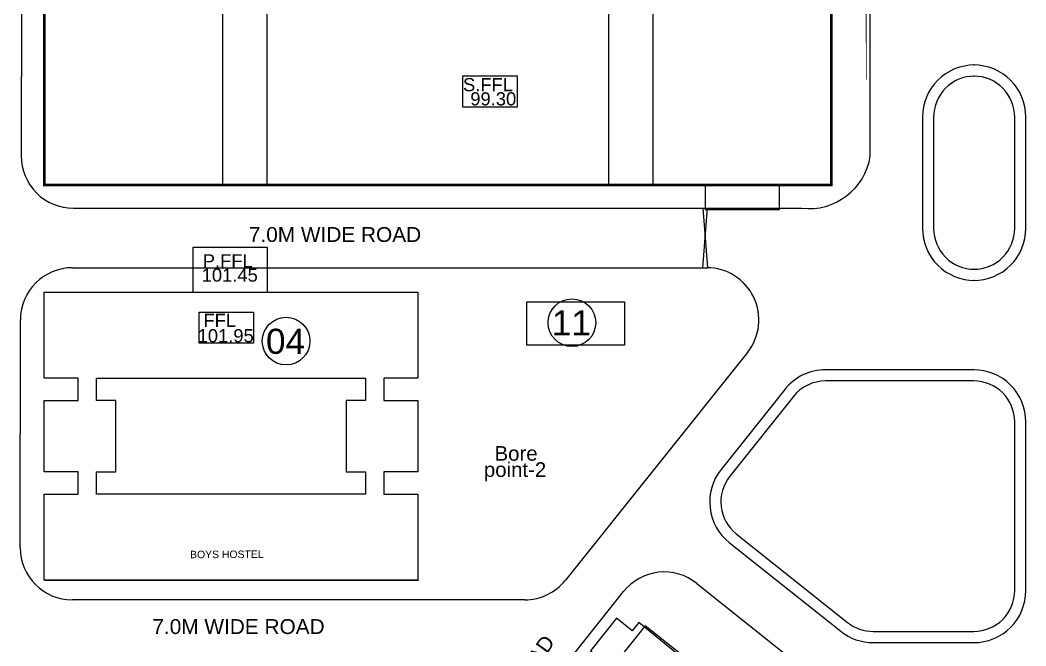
# Model space of a CAD drawing. Extents: x 7897917 to 8423973, y -6487334 to -6173396.
# Drawn here: x 8098072 to 8106323, y -6357741 to -6352604 of the extents above; entities that cross this region are included whole.
import ezdxf
from ezdxf.enums import TextEntityAlignment as Align

# ---------------------------------------------------------------- set-up
doc = ezdxf.new("R2010")
doc.units = 0
doc.header["$LTSCALE"] = 600
doc.header["$MEASUREMENT"] = 0
doc.linetypes.add('CONTINUA', pattern=[0])
doc.linetypes.add('DASHED', pattern=[0.75, 0.5, -0.25])
doc.layers.add('TITLE', color=7, linetype='CONTINUOUS')
doc.styles.add('AR', font='arial.ttf')
doc.styles.add('ari', font='arial.ttf')
doc.styles.add('ARIAL', font='arial.ttf')

# ---------------------------------------------------------------- blocks, each defined once
blk = doc.blocks.new('A$C67844AE1')
at = {"layer": 'TITLE', "color": 8, "lineweight": 0}
for p, q in [((-20360.8, -7025.2, 6), (-20366.8, -12297.8, 6)), ((-13476.4, -12298.3, 6), (-13476.4, -7026.1, 6)), ((-19943.6, -12721.4, 6), (-14034.1, -12721.4, 6)), ((-19950.4, -13205, 6), (-14803.6, -13205, 6)), ((-20375.7, -15478, 6), (-20373.5, -13627.6, 6)), ((-14472.9, -13892.1, 6), (-15949.6, -15742, 6)), ((-14883.9, -15767.4, 6), (-13980.2, -16487.4, 6)), ((-16280.3, -15901.2, 6), (-19952.5, -15901.2, 6)), ((-16236.1, -16785.7, 6), (-15478.6, -15834.7, 6))]:
    blk.add_line(p, q, dxfattribs=at)
at = {"layer": 'TITLE', "color": 8}
blk.add_line((-15048.1, -13205, 6), (-14798.3, -13205, 6), dxfattribs=at)
at = {"layer": 'TITLE', "color": 8, "const_width": 6.04}
blk.add_lwpolyline([(-14124.7, -6602.5), (-13519.9, -6602.9), (-13508.8, -11679.2)], dxfattribs=at)
at = {"layer": 'TITLE', "color": 8, "ltscale": 1.5, "elevation": 6}
for points in [[(-13792.3, -9468.3), (-13792.3, -12532.8), (-15238.3, -12532.8), (-15238.3, -9468.3)], [(-15601, -11050.6), (-15601, -12532.8), (-18370.8, -12532.8), (-18370.8, -11050.6)], [(-18733.5, -9468.3), (-18733.5, -12532.8), (-20179.5, -12532.8), (-20179.5, -9468.3)]]:
    blk.add_lwpolyline(points, dxfattribs=at)
at = {"layer": 'TITLE', "color": 8, "linetype": 'DASHED', "lineweight": 0, "ltscale": 8, "const_width": 21.2, "flags": 128}
blk.add_lwpolyline([(-20179.5, -12532.8), (-20179.5, -10946.9), (-18733.5, -10946.9), (-18733.5, -11050.5), (-15238.3, -11050.5), (-15238.3, -10946.9), (-13792.3, -10946.9), (-13792.3, -12532.8), (-20179.5, -12532.8)], dxfattribs=at)
at = {"layer": 'TITLE', "color": 8, "lineweight": 0, "elevation": 6}
for points in [[(-12213.6, -11982.1, 0.414214), (-12636.8, -11559), (-12630.1, -11559, 0.414214), (-13053.3, -11982.1), (-13053.3, -12885.2, 0.414214), (-12630.1, -13308.3), (-12636.8, -13308.3, 0.414214), (-12213.6, -12885.2)], [(-12304.3, -11982.1, 0.414214), (-12636.8, -11649.6), (-12630.1, -11649.6, 0.414214), (-12962.6, -11982.1), (-12962.6, -12885.2, 0.414214), (-12630.1, -13217.6), (-12636.8, -13217.6, 0.414214), (-12304.3, -12885.2)], [(-12213.6, -14456.9, 0.414214), (-12636.8, -14033.7), (-13839.9, -14033.7, 0.228383), (-14170.9, -14193.2), (-14687.6, -14841.8, 0.414214), (-14620.3, -15436.4), (-13716.5, -16156.4, 0.16977), (-13452.8, -16248.6), (-12636.8, -16248.6, 0.414214), (-12213.6, -15825.4)], [(-12304.3, -14456.9, 0.414214), (-12636.8, -14124.4), (-13839.9, -14124.4, 0.228383), (-14100, -14249.7), (-14616.7, -14898.3, 0.414214), (-14563.8, -15365.5), (-13660, -16085.5, 0.16977), (-13452.8, -16157.9), (-12636.8, -16157.9, 0.414214), (-12304.3, -15825.4)]]:
    blk.add_lwpolyline(points, format="xyb", close=True, dxfattribs=at)
at = {"layer": 'TITLE', "color": 8}
for points in [[(-16783.7, -11647), (-16341.3, -11647), (-16341.3, -11901), (-16783.7, -11901)], [(-18923.3, -13564.7), (-18480.8, -13564.7), (-18480.8, -13818.7), (-18923.3, -13818.7)], [(-14811, -16506.1), (-15304.5, -16111.6), (-16217.4, -17256.1), (-15723.9, -17650.6)]]:
    blk.add_lwpolyline(points, close=True, dxfattribs=at)
for points in [[(-14817.6, -12532.8), (-14817.6, -12732), (-14213.1, -12732), (-14213.1, -12532.8)], [(-20174.3, -15742.9), (-17143, -15742.2)], [(-16264.4, -17225), (-15303.7, -17991.9), (-14403.6, -16864.4), (-15353.6, -16084.1), (-15407.5, -16151.7), (-15535.1, -16049.8), (-15746.3, -16314.4), (-15618.7, -16416.2), (-15676, -16488), (-15803.6, -16386.2), (-16014.8, -16650.8), (-15887.2, -16752.6), (-15911, -16782.4), (-16038.6, -16680.5), (-16249.7, -16945.1), (-16122.2, -17046.9), (-16264.4, -17225)]]:
    blk.add_lwpolyline(points, dxfattribs=at)
at = {"layer": 'TITLE', "color": 8, "linetype": 'CONTINUA', "ltscale": 1.5}
for points in [[(-14834.5, -13205), (-14798.3, -12721.4)], [(-14834.5, -12721.4), (-14798.3, -13205)]]:
    blk.add_lwpolyline(points, dxfattribs=at)
at = {"layer": 'TITLE', "color": 8, "ltscale": 1.5}
for points in [[(-18972.8, -13404.5), (-18368.3, -13404.5), (-18368.3, -13041.8), (-18972.8, -13041.8)], [(-19756, -15042.7), (-19756, -14861.3), (-19598.8, -14861.3), (-19598.8, -14284), (-19756, -14284), (-19756, -14102.7), (-17572, -14102.7), (-17572, -14284), (-17729.1, -14284), (-17729.1, -14861.3), (-17572, -14861.3), (-17572, -15042.7)]]:
    blk.add_lwpolyline(points, close=True, dxfattribs=at)
blk.add_lwpolyline([(-19904.7, -14284), (-19904.7, -14102.7), (-20179.5, -14102.7), (-20179.5, -13404.5), (-17148.5, -13404.5), (-17148.5, -14102.7), (-17423.3, -14102.7), (-17423.3, -14284), (-17148.5, -14284), (-17148.5, -14861.3), (-17423.3, -14861.3), (-17423.3, -15042.7), (-17148.5, -15042.7), (-17148.5, -15740.8), (-20179.5, -15740.8), (-20179.5, -15042.6), (-19904.7, -15042.6), (-19904.7, -14861.3), (-20179.5, -14861.3), (-20179.5, -14284), (-19904.4, -14284)], dxfattribs=at)
at = {"layer": 'TITLE', "color": 8, "ltscale": 1.5, "elevation": 6}
blk.add_lwpolyline([(-16264.4, -13482.6), (-15470.8, -13482.6), (-15470.8, -13834.5), (-16264.4, -13834.5)], close=True, dxfattribs=at)
at = {"layer": 'TITLE', "color": 8}
for centre in [(-15897.6, -13651.5), (-18217, -13800.7)]:
    blk.add_circle(centre, 193.3, dxfattribs=at)
at = {"layer": 'TITLE', "color": 8, "lineweight": 0}
for centre, radius, start, end in [((-19943.6, -12298.3, 6), 423.1, 179.93522, 269.99995), ((-13974.2, -12221.3, 6), 503.7, 263.17089, 351.20477), ((-19950.4, -13628.1, 6), 423.1, 89.99995, 179.93309), ((-14803.6, -13628.1, 6), 423.1, 321.39971, 89.99995), ((-19952.5, -15478, 6), 423.1, 180, 270), ((-16280.3, -15478, 6), 423.1, 270, 321.39971), ((-15147.6, -16098.4, 6), 423.1, 51.45902, 141.45902)]:
    blk.add_arc(centre, radius, start, end, dxfattribs=at)
at = {"layer": 'TITLE', "color": 8, "style": 'ARIAL'}
for s, height, p in [('S.FFL', 106.63, (-16578.9, -11718.4, -12502.9)), ('99.30', 106.63, (-16536, -11833.8, -12502.9)), ('P.FFL', 106.63, (-18690.7, -13149.6, -12502.9)), ('101.45', 106.63, (-18674.4, -13264.5, -12502.9)), ('FFL', 106.63, (-18755.8, -13632.2, -12502.9)), ('101.95', 106.63, (-18707.5, -13756.9, -12502.9)), ('Bore', 118.48, (-16350.9, -14713.3, -6245.4)), ('point-2', 118.48, (-16359.1, -14858.6, -6245.4))]:
    blk.add_text(s, height=height, dxfattribs=at).set_placement(p, align=Align.MIDDLE)
at = {"layer": 'TITLE', "color": 8, "linetype": 'Continuous', "style": 'AR'}
for p in [(-17820.3, -12935.2), (-18603.5, -16118.4)]:
    blk.add_text('7.0M WIDE ROAD', height=120.899, dxfattribs=at).set_placement(p, align=Align.MIDDLE_CENTER)
at = {"layer": 'TITLE', "color": 8, "style": 'ari'}
for s, p in [('11', (-16060.8, -13755)), ('04', (-18380.3, -13904.3))]:
    blk.add_text(s, height=204.17, dxfattribs=at).set_placement(p)
at = {"layer": 'TITLE', "color": 8, "linetype": 'Continuous', "style": 'ARIAL'}
blk.add_text('BOYS HOSTEL', height=60.45, rotation=0.26973, dxfattribs=at).set_placement((-18996, -15563.4))
at = {"layer": 'TITLE', "color": 8, "linetype": 'Continuous', "style": 'AR'}
blk.add_text('7.0M WIDE ROAD', height=120.899, rotation=54.45096, dxfattribs=at).set_placement((-16485.7, -16778.4), align=Align.MIDDLE_CENTER)

msp = doc.modelspace()

# ---------------------------------------------------------------- block references
at = {"layer": 'TITLE', "xscale": 1.010947171598673, "yscale": 1.010947171598673, "zscale": 1.010947171598673}
msp.add_blockref('A$C67844AE1', (8118670.283, -6341287.263), dxfattribs=at)

doc.saveas('drawing.dxf')
